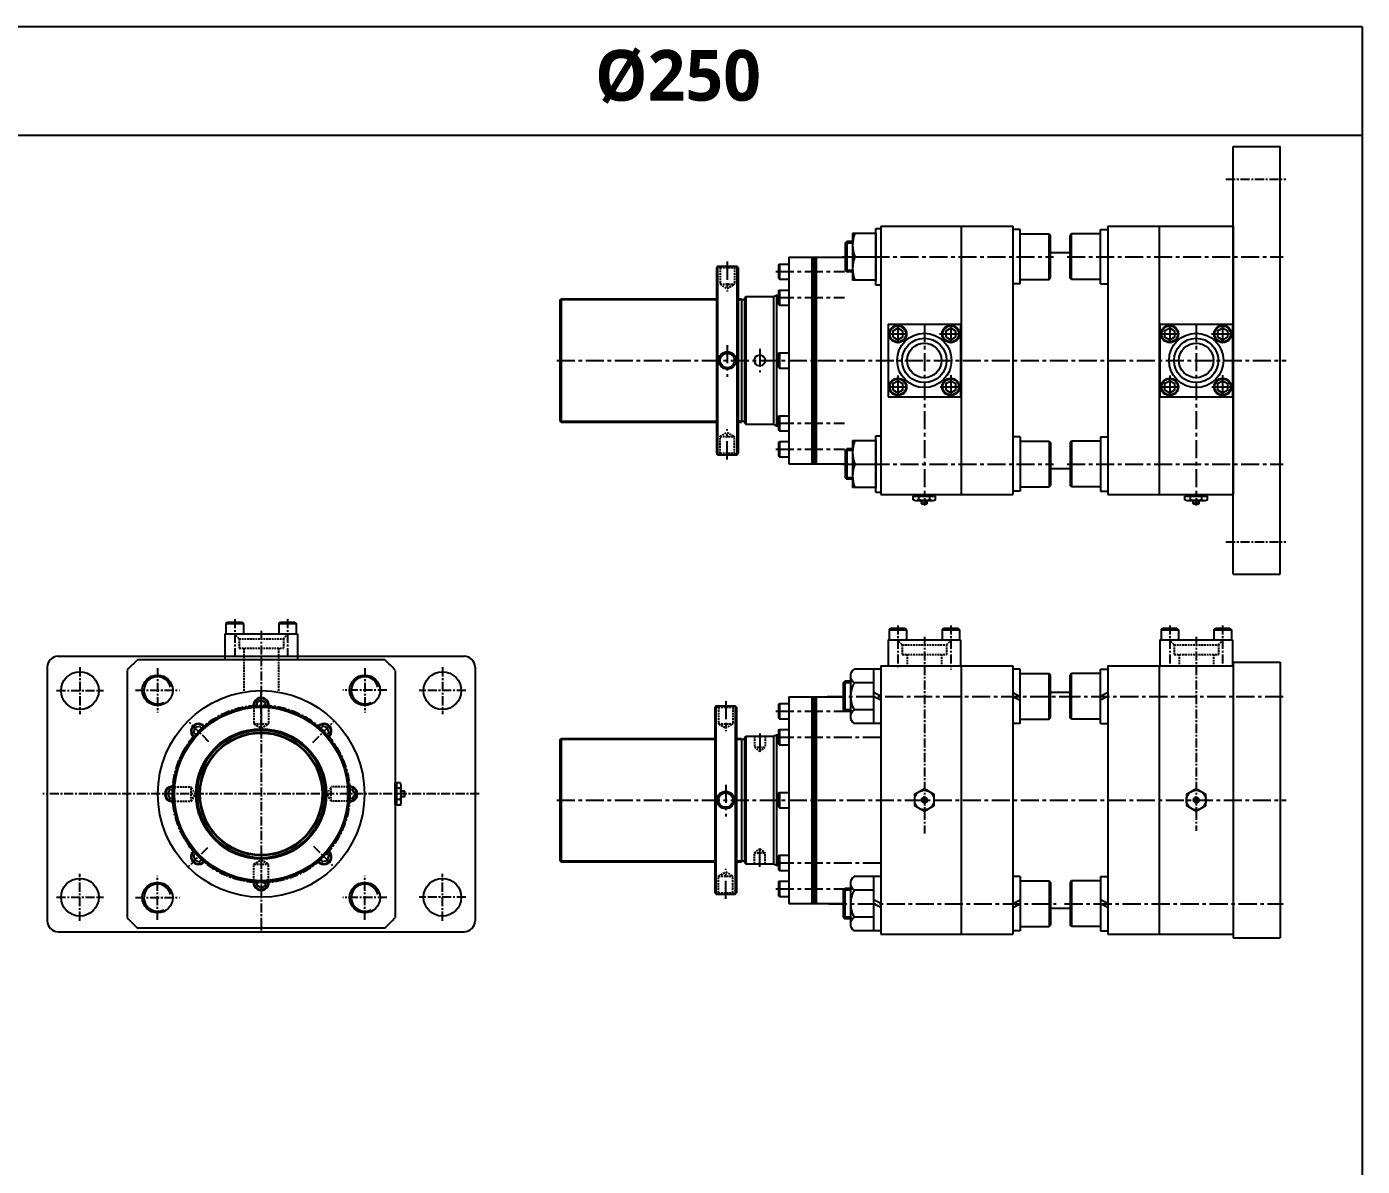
# Model space of a CAD drawing. Extents: x -819 to 9283, y 0 to 5329.
# Drawn here: x 7441 to 9283, y 1592 to 3164 of the extents above; entities that cross this region are included whole.
import ezdxf

# ---------------------------------------------------------------- set-up
doc = ezdxf.new("R2010")
doc.units = 0
doc.header["$LTSCALE"] = 10
doc.header["$MEASUREMENT"] = 0
for name, pattern in [('CENTER', [2, 1.25, -0.25, 0.25, -0.25]), ('CENTERX2', [4, 2.5, -0.5, 0.5, -0.5]), ('HIDDEN', [0.375, 0.25, -0.125])]:
    doc.linetypes.add(name, pattern=pattern)
doc.layers.get('0').update_dxf_attribs({"linetype": 'CONTINUOUS'})
for name, color, linetype in [('CEN', 1, 'CENTERX2'), ('DIM', 2, 'CONTINUOUS'), ('ML', 7, 'CONTINUOUS')]:
    doc.layers.add(name, color=color, linetype=linetype)
doc.styles.add('문자', font='romans.shx')

msp = doc.modelspace()

# ---------------------------------------------------------------- linework, layer by layer
for p, q in [((9283.2, 3163.8), (0, 3163.8)), ((9283.2, 3163.8), (9283.2, 0)), ((9283.2, 3013.8), (0, 3013.8)), ((8580.1, 2879), (8580.1, 2814)), ((8580.1, 2879), (8612.1, 2879)), ((8612.1, 2807.5), (8612.1, 2885.5)), ((8612.1, 2885.5), (8619.1, 2885.5)), ((8612.1, 2879), (8612.1, 2814)), ((8619.1, 2885.5), (8619.1, 2807.5)), ((8583, 2846.5), (8612.1, 2846.5)), ((8612.1, 2814), (8580.1, 2814)), ((8619.1, 2807.5), (8612.1, 2807.5)), ((8612.1, 2521.5), (8612.1, 2599.5)), ((8612.1, 2599.5), (8619.1, 2599.5)), ((8619.1, 2599.5), (8619.1, 2521.5)), ((8580.1, 2593), (8580.1, 2528)), ((8580.1, 2593), (8612.1, 2593)), ((8612.1, 2593), (8612.1, 2528)), ((8583, 2560.5), (8612.1, 2560.5)), ((8612.1, 2528), (8580.1, 2528)), ((8619.1, 2521.5), (8612.1, 2521.5))]:
    msp.add_line(p, q)
at = {"color": 7, "linetype": 'Continuous'}
for p, q in [((8663.6, 2511.4), (8663.6, 2516.5)), ((8663.6, 2516.5), (8669.9, 2516.5)), ((8664.6, 2516.5), (8664.6, 2518.5)), ((8664.6, 2518.5), (8693.7, 2518.5)), ((8666.7, 2510.5), (8691.6, 2510.5)), ((8669.9, 2516.5), (8694.7, 2516.5)), ((8671.3, 2511.4), (8671.3, 2516.5)), ((8675.1, 2510.7), (8675.1, 2510.7)), ((8675.1, 2506), (8675.1, 2510.5)), ((8675.1, 2506), (8675.6, 2505.5)), ((8683.1, 2506), (8675.1, 2506)), ((8683.1, 2506), (8682.6, 2505.5)), ((8683.1, 2506), (8683.1, 2510.5)), ((8686.9, 2511.4), (8686.9, 2516.5)), ((8693.7, 2516.5), (8693.7, 2518.5)), ((8694.7, 2511.4), (8694.7, 2516.5)), ((9038.6, 2511.4), (9038.6, 2516.5)), ((9038.6, 2516.5), (9044.9, 2516.5)), ((9039.6, 2516.5), (9039.6, 2518.5)), ((9039.6, 2518.5), (9068.7, 2518.5)), ((9041.7, 2510.5), (9066.6, 2510.5)), ((9044.9, 2516.5), (9069.7, 2516.5)), ((9046.3, 2511.4), (9046.3, 2516.5)), ((9050.1, 2510.7), (9050.1, 2510.7)), ((9050.1, 2506), (9050.1, 2510.5)), ((9050.1, 2506), (9050.6, 2505.5)), ((9058.1, 2506), (9050.1, 2506)), ((9058.1, 2506), (9057.6, 2505.5)), ((9058.1, 2506), (9058.1, 2510.5)), ((9061.9, 2511.4), (9061.9, 2516.5)), ((9068.7, 2516.5), (9068.7, 2518.5)), ((9069.7, 2511.4), (9069.7, 2516.5)), ((8675.6, 2505.5), (8682.6, 2505.5)), ((9050.6, 2505.5), (9057.6, 2505.5)), ((7949.3, 2090.9), (7949.3, 2120)), ((7951.3, 2120), (7949.3, 2120)), ((7956.4, 2121), (7951.3, 2121)), ((7951.3, 2096.2), (7951.3, 2121)), ((7956.4, 2113.3), (7951.3, 2113.3)), ((7957.1, 2101.5), (7957.1, 2101.5)), ((7957.3, 2093), (7957.3, 2117.9)), ((7961.8, 2109.5), (7957.3, 2109.5)), ((7961.8, 2101.5), (7957.3, 2101.5)), ((7961.8, 2109.5), (7962.3, 2109)), ((7961.8, 2109.5), (7961.8, 2101.5)), ((7961.8, 2101.5), (7962.3, 2102)), ((7962.3, 2102), (7962.3, 2109)), ((7951.3, 2090.9), (7949.3, 2090.9)), ((7956.4, 2097.7), (7951.3, 2097.7)), ((7951.3, 2089.9), (7951.3, 2096.2)), ((7956.4, 2089.9), (7951.3, 2089.9))]:
    msp.add_line(p, q, dxfattribs=at)
for points in [[(8665.6, 2089.4), (8679.1, 2081.6), (8692.6, 2089.4), (8692.6, 2104.9), (8679.1, 2112.7), (8665.6, 2104.9)], [(9040.6, 2089.4), (9054.1, 2081.6), (9067.6, 2089.4), (9067.6, 2104.9), (9054.1, 2112.7), (9040.6, 2104.9)], [(8677.7, 2099.6), (8676.3, 2097.1), (8677.7, 2094.6), (8680.6, 2094.6), (8682, 2097.1), (8680.6, 2099.6)], [(9052.7, 2099.6), (9051.3, 2097.1), (9052.7, 2094.6), (9055.6, 2094.6), (9057, 2097.1), (9055.6, 2099.6)]]:
    msp.add_lwpolyline(points, close=True, dxfattribs=at)
for centre, radius in [((8679.1, 2097.1), 13.5), ((8679.1, 2097.1), 3.5), ((9054.1, 2097.1), 13.5), ((9054.1, 2097.1), 3.5)]:
    msp.add_circle(centre, radius, dxfattribs=at)
for centre in [(8627, 2862.7), (8627, 2830.2), (8627, 2576.7), (8627, 2544.2)]:
    msp.add_arc(centre, 46.9, 159.7297, 200.2703)
for centre, radius, start, end in [((8666.7, 2516.1), 5.62, 235.6158, 270), ((8667.5, 2518.7), 8.22, 241.7006, 298.2994), ((8679.1, 2541.8), 31.3, 255.6172, 270.0141), ((8679.1, 2541.8), 31.3, 269.9859, 284.3828), ((8690.8, 2518.7), 8.22, 241.7006, 298.2994), ((9041.7, 2516.1), 5.62, 235.6158, 270), ((9042.5, 2518.7), 8.22, 241.7006, 298.2994), ((9054.1, 2541.8), 31.3, 255.6172, 270.0141), ((9054.1, 2541.8), 31.3, 269.9859, 284.3828), ((9065.8, 2518.7), 8.22, 241.7006, 298.2994), ((7949.1, 2117.1), 8.22, 331.7006, 28.2994), ((7926, 2105.5), 31.3, 359.9859, 14.3828), ((7926, 2105.4), 31.3, 345.6172, 0.0141), ((7949.1, 2093.8), 8.22, 331.7006, 28.2994), ((7951.7, 2093), 5.62, 325.6158, 0)]:
    msp.add_arc(centre, radius, start, end, dxfattribs=at)
at = {"layer": 'CEN'}
for p, q in [((8407.3, 2839.9), (8407.3, 2798.4)), ((8566.1, 2846.5), (8857.1, 2846.5)), ((8876.1, 2846.5), (9174.1, 2846.5)), ((8474.1, 2826), (8568.9, 2826)), ((8474.1, 2790.1), (8568.9, 2790.1)), ((8642.6, 2753.5), (8642.6, 2724.7)), ((8679.1, 2753.5), (8679.1, 2503.5)), ((8715.6, 2753.5), (8715.6, 2724.3)), ((9017.6, 2753.5), (9017.6, 2724.7)), ((9054.1, 2753.5), (9054.1, 2503.5)), ((9090.6, 2753.5), (9090.6, 2724.3)), ((8629.1, 2740), (8657.8, 2740)), ((8700.1, 2740), (8729.1, 2740)), ((9004.1, 2740), (9032.8, 2740)), ((9075.1, 2740), (9104.1, 2740)), ((8407.3, 2724.6), (8407.3, 2680.7)), ((8452.1, 2719.5), (8452.1, 2687.4)), ((8172.1, 2703.5), (9178.1, 2703.5)), ((8642.6, 2682.5), (8642.6, 2653.5)), ((8715.6, 2683.2), (8715.6, 2653.5)), ((9017.6, 2682.5), (9017.6, 2653.5)), ((9090.6, 2683.2), (9090.6, 2653.5)), ((8629.1, 2667), (8657.8, 2667)), ((8700.8, 2667), (8729.1, 2667)), ((9004.1, 2667), (9032.8, 2667)), ((9075.8, 2667), (9104.1, 2667)), ((8474.1, 2616.8), (8568.9, 2616.8)), ((8407.3, 2567), (8407.3, 2608.6)), ((8474.1, 2581), (8568.9, 2581)), ((8566.1, 2560.5), (8857.1, 2560.5)), ((8876.1, 2560.5), (9174.1, 2560.5)), ((7764.3, 2233.6), (7764.3, 2192)), ((8405.1, 2233.6), (8405.1, 2192)), ((8544.9, 2240.1), (8873.2, 2240.1)), ((8869.4, 2240.1), (9174.1, 2240.1)), ((8474.1, 2219.6), (8568.9, 2219.6)), ((8452.1, 2189.1), (8452.1, 2161.5)), ((8474.1, 2183.8), (8619.1, 2183.8)), ((8405.1, 2118.3), (8405.1, 2074.4)), ((8172.1, 2097.1), (9178.1, 2097.1)), ((8452.1, 2005.1), (8452.1, 2032.8)), ((8474.1, 2010.5), (8619.1, 2010.5)), ((8405.1, 1960.7), (8405.1, 2002.2)), ((8474.1, 1974.6), (8568.9, 1974.6)), ((8547.4, 1954.1), (8861, 1954.1)), ((8872.6, 1954.1), (9174.1, 1954.1))]:
    msp.add_line(p, q, dxfattribs=at)
at = {"layer": 'DIM'}
for p, q in [((8580.1, 2865.2), (8570.1, 2865.2)), ((8580.1, 2827.7), (8570.1, 2827.7)), ((8177.1, 2787.5), (8392.3, 2787.5)), ((8422.3, 2787.5), (8427.1, 2787.5)), ((8177.1, 2619.5), (8392.3, 2619.5)), ((8422.3, 2619.5), (8427.1, 2619.5)), ((8580.1, 2579.2), (8570.1, 2579.2)), ((8580.1, 2541.7), (8570.1, 2541.7)), ((8577.1, 2258.9), (8567.1, 2258.9)), ((8577.1, 2221.4), (8567.1, 2221.4)), ((8178.1, 2181.1), (8390.1, 2181.1)), ((8420.1, 2181.1), (8427.1, 2181.1)), ((8178.1, 2013.1), (8390.1, 2013.1)), ((8420.1, 2013.1), (8427.1, 2013.1)), ((8577.1, 1972.9), (8567.1, 1972.9)), ((8577.1, 1935.4), (8567.1, 1935.4))]:
    msp.add_line(p, q, dxfattribs=at)
msp.add_circle((7764.3, 2105.5), 85, dxfattribs=at)
for centre in [(7621.3, 2248.5), (7907.3, 2248.5), (7621.3, 1962.5), (7907.3, 1962.5)]:
    msp.add_arc(centre, 18.7, 14.0716, 297.3751, dxfattribs=at)
at = {"layer": 'ML'}
for p, q in [((9105.1, 2408.5), (9105.1, 2998.5)), ((9105.1, 2998.5), (9170.1, 2998.5)), ((9170.1, 2408.5), (9170.1, 2998.5)), ((8619.1, 2888.5), (8801.1, 2888.5)), ((8619.1, 2888.5), (8619.1, 2518.5)), ((8730.1, 2888.5), (8730.1, 2518.5)), ((8801.1, 2888.5), (8801.1, 2518.5)), ((8801.1, 2888.5), (8801.1, 2518.5)), ((8811.1, 2884), (8801.1, 2884)), ((8811.1, 2809), (8811.1, 2884)), ((8811.1, 2878), (8851.1, 2878)), ((8811.1, 2815), (8811.1, 2878)), ((8851.1, 2815), (8851.1, 2878)), ((8851.1, 2878), (8853.1, 2876)), ((8853.1, 2817), (8853.1, 2876)), ((8882.1, 2878), (8880.1, 2876)), ((8880.1, 2817), (8880.1, 2876)), ((8882.1, 2815), (8882.1, 2878)), ((8922.1, 2878), (8882.1, 2878)), ((8922.1, 2809), (8922.1, 2884)), ((8922.1, 2884), (8932.1, 2884)), ((8922.1, 2815), (8922.1, 2878)), ((8932.1, 2888.5), (9105.1, 2888.5)), ((8932.1, 2888.5), (8932.1, 2518.5)), ((9003.1, 2888.5), (9003.1, 2518.5)), ((9105.1, 2888.5), (9105.1, 2518.5)), ((8570.1, 2865.2), (8572.4, 2867.5)), ((8570.1, 2865.2), (8570.1, 2827.7)), ((8580.1, 2867.5), (8572.4, 2867.5)), ((8572.4, 2867.5), (8572.4, 2825.5)), ((8492.1, 2846), (8570.1, 2846)), ((8492.1, 2846), (8492.1, 2561)), ((8524.1, 2846), (8524.1, 2561)), ((8526.1, 2846), (8526.1, 2561)), ((8528.1, 2846), (8528.1, 2561)), ((8530.1, 2846), (8530.1, 2561)), ((8853.1, 2852.5), (8880.1, 2852.5)), ((8394.3, 2833.5), (8392.3, 2831.5)), ((8392.3, 2831.5), (8392.3, 2575.5)), ((8394.3, 2833.5), (8420.3, 2833.5)), ((8394.3, 2573.5), (8394.3, 2833.5)), ((8422.3, 2831.5), (8420.3, 2833.5)), ((8420.3, 2833.5), (8420.3, 2573.5)), ((8422.3, 2831.5), (8422.3, 2575.5)), ((8478.1, 2835.5), (8479.1, 2836.5)), ((8478.1, 2835.5), (8478.1, 2816.5)), ((8479.1, 2836.5), (8492.1, 2836.5)), ((8479.1, 2836.5), (8479.1, 2815.5)), ((8570.1, 2827.7), (8572.4, 2825.5)), ((8580.1, 2825.5), (8572.4, 2825.5)), ((8478.1, 2816.5), (8479.1, 2815.5)), ((8478.1, 2799.6), (8479.1, 2800.6)), ((8479.1, 2815.5), (8492.1, 2815.5)), ((8479.1, 2800.6), (8492.1, 2800.6)), ((8479.1, 2800.6), (8479.1, 2779.6)), ((8811.1, 2809), (8801.1, 2809)), ((8811.1, 2815), (8851.1, 2815)), ((8811.1, 2815), (8851.1, 2815)), ((8851.1, 2815), (8853.1, 2817)), ((8882.1, 2815), (8880.1, 2817)), ((8922.1, 2815), (8882.1, 2815)), ((8922.1, 2815), (8882.1, 2815)), ((8922.1, 2809), (8932.1, 2809)), ((8176.1, 2786.5), (8178.1, 2788.5)), ((8176.1, 2786.5), (8176.1, 2620.5)), ((8178.1, 2788.5), (8392.3, 2788.5)), ((8178.1, 2788.5), (8178.1, 2618.5)), ((8422.3, 2788.5), (8427.1, 2788.5)), ((8427.1, 2788.5), (8427.1, 2618.5)), ((8427.1, 2787.5), (8431.1, 2787.5)), ((8431.1, 2789.5), (8433.1, 2791.5)), ((8431.1, 2789.5), (8431.1, 2617.5)), ((8433.1, 2791.5), (8433.1, 2615.5)), ((8433.1, 2791.5), (8471.1, 2791.5)), ((8471.1, 2791.5), (8475.1, 2793.5)), ((8471.1, 2791.5), (8471.1, 2615.5)), ((8475.1, 2793.5), (8475.1, 2613.5)), ((8475.1, 2793.5), (8478.1, 2793.5)), ((8478.1, 2799.6), (8478.1, 2780.6)), ((8478.1, 2780.6), (8479.1, 2779.6)), ((8479.1, 2779.6), (8492.1, 2779.6)), ((8629.1, 2753.5), (8629.1, 2653.5)), ((8629.1, 2753.5), (8729.1, 2753.5)), ((8729.1, 2753.5), (8729.1, 2653.5)), ((9004.1, 2753.5), (9004.1, 2653.5)), ((9004.1, 2753.5), (9104.1, 2753.5)), ((9104.1, 2753.5), (9104.1, 2653.5)), ((8478.1, 2713), (8479.1, 2714)), ((8478.1, 2713), (8478.1, 2694)), ((8479.1, 2714), (8479.1, 2693)), ((8479.1, 2714), (8492.1, 2714)), ((8478.1, 2694), (8479.1, 2693)), ((8479.1, 2693), (8492.1, 2693)), ((8629.1, 2653.5), (8729.1, 2653.5)), ((9004.1, 2653.5), (9104.1, 2653.5)), ((8176.1, 2620.5), (8178.1, 2618.5)), ((8178.1, 2618.5), (8392.3, 2618.5)), ((8422.3, 2618.5), (8427.1, 2618.5)), ((8427.1, 2619.5), (8431.1, 2619.5)), ((8431.1, 2617.5), (8433.1, 2615.5)), ((8478.1, 2626.3), (8479.1, 2627.3)), ((8478.1, 2626.3), (8478.1, 2607.3)), ((8479.1, 2627.3), (8492.1, 2627.3)), ((8479.1, 2627.3), (8479.1, 2606.3)), ((8433.1, 2615.5), (8471.1, 2615.5)), ((8471.1, 2615.5), (8475.1, 2613.5)), ((8475.1, 2613.5), (8478.1, 2613.5)), ((8478.1, 2607.3), (8479.1, 2606.3)), ((8479.1, 2606.3), (8492.1, 2606.3)), ((8811.1, 2598), (8801.1, 2598)), ((8811.1, 2598), (8811.1, 2523)), ((8922.1, 2598), (8922.1, 2523)), ((8922.1, 2598), (8932.1, 2598)), ((8478.1, 2590.5), (8479.1, 2591.5)), ((8478.1, 2590.5), (8478.1, 2571.5)), ((8479.1, 2591.5), (8492.1, 2591.5)), ((8479.1, 2591.5), (8479.1, 2570.5)), ((8570.1, 2579.2), (8572.4, 2581.5)), ((8580.1, 2581.5), (8572.4, 2581.5)), ((8572.4, 2581.5), (8572.4, 2539.5)), ((8811.1, 2592), (8851.1, 2592)), ((8811.1, 2592), (8851.1, 2592)), ((8811.1, 2592), (8811.1, 2529)), ((8851.1, 2592), (8851.1, 2529)), ((8851.1, 2592), (8853.1, 2590)), ((8853.1, 2590), (8853.1, 2531)), ((8882.1, 2592), (8880.1, 2590)), ((8880.1, 2590), (8880.1, 2531)), ((8882.1, 2592), (8882.1, 2529)), ((8922.1, 2592), (8882.1, 2592)), ((8922.1, 2592), (8882.1, 2592)), ((8922.1, 2592), (8922.1, 2529)), ((8392.3, 2575.5), (8394.3, 2573.5)), ((8394.3, 2573.5), (8420.3, 2573.5)), ((8420.3, 2573.5), (8422.3, 2575.5)), ((8478.1, 2571.5), (8479.1, 2570.5)), ((8479.1, 2570.5), (8492.1, 2570.5)), ((8492.1, 2561), (8570.1, 2561)), ((8570.1, 2579.2), (8570.1, 2541.7)), ((8853.1, 2554.5), (8880.1, 2554.5)), ((8570.1, 2541.7), (8572.4, 2539.5)), ((8580.1, 2539.5), (8572.4, 2539.5)), ((8811.1, 2529), (8851.1, 2529)), ((8851.1, 2529), (8853.1, 2531)), ((8882.1, 2529), (8880.1, 2531)), ((8922.1, 2529), (8882.1, 2529)), ((8619.1, 2518.5), (8801.1, 2518.5)), ((8811.1, 2523), (8801.1, 2523)), ((8922.1, 2523), (8932.1, 2523)), ((8932.1, 2518.5), (9105.1, 2518.5)), ((9105.1, 2408.5), (9170.1, 2408.5)), ((7715.8, 2340.5), (7717.8, 2342.5)), ((7715.8, 2340.5), (7739.8, 2340.5)), ((7715.8, 2340.5), (7715.8, 2326.5)), ((7717.8, 2342.5), (7737.8, 2342.5)), ((7737.8, 2342.5), (7739.8, 2340.5)), ((7739.8, 2340.5), (7739.8, 2326.5)), ((7788.8, 2340.5), (7790.8, 2342.5)), ((7788.8, 2340.5), (7812.8, 2340.5)), ((7788.8, 2340.5), (7788.8, 2326.5)), ((7790.8, 2342.5), (7810.8, 2342.5)), ((7810.8, 2342.5), (7812.8, 2340.5)), ((7812.8, 2340.5), (7812.8, 2326.5)), ((7714.3, 2326.5), (7814.3, 2326.5)), ((7714.3, 2326.5), (7714.3, 2295.5)), ((7814.3, 2326.5), (7814.3, 2295.5)), ((8630.6, 2332.1), (8632.6, 2334.1)), ((8630.6, 2332.1), (8630.6, 2318.1)), ((8630.6, 2332.1), (8654.6, 2332.1)), ((8632.6, 2334.1), (8652.6, 2334.1)), ((8652.6, 2334.1), (8654.6, 2332.1)), ((8654.6, 2332.1), (8654.6, 2318.1)), ((8703.6, 2332.1), (8705.6, 2334.1)), ((8703.6, 2332.1), (8703.6, 2318.1)), ((8703.6, 2332.1), (8727.6, 2332.1)), ((8705.6, 2334.1), (8725.6, 2334.1)), ((8725.6, 2334.1), (8727.6, 2332.1)), ((8727.6, 2332.1), (8727.6, 2318.1)), ((9005.6, 2332.1), (9007.6, 2334.1)), ((9005.6, 2332.1), (9029.6, 2332.1)), ((9005.6, 2332.1), (9005.6, 2318.1)), ((9007.6, 2334.1), (9027.6, 2334.1)), ((9027.6, 2334.1), (9029.6, 2332.1)), ((9029.6, 2332.1), (9029.6, 2318.1)), ((9078.6, 2332.1), (9080.6, 2334.1)), ((9078.6, 2332.1), (9102.6, 2332.1)), ((9078.6, 2332.1), (9078.6, 2318.1)), ((9080.6, 2334.1), (9100.6, 2334.1)), ((9100.6, 2334.1), (9102.6, 2332.1)), ((9102.6, 2332.1), (9102.6, 2318.1)), ((8629.1, 2318.1), (8729.1, 2318.1)), ((8629.1, 2318.1), (8629.1, 2282.1)), ((8729.1, 2318.1), (8729.1, 2282.1)), ((9004.1, 2318.1), (9104.1, 2318.1)), ((9004.1, 2318.1), (9004.1, 2282.1)), ((9104.1, 2318.1), (9104.1, 2282.1)), ((7484.3, 2295.5), (8044.3, 2295.5)), ((7934.9, 2290.5), (7593.8, 2290.5)), ((7714.3, 2295.5), (7714.3, 2290.5)), ((7814.3, 2295.5), (7814.3, 2290.5)), ((9105.1, 2287.1), (9105.1, 1907.1)), ((9105.1, 2287.1), (9170.1, 2287.1)), ((9170.1, 2287.1), (9170.1, 1907.1)), ((7469.3, 2280.5), (7469.3, 1930.5)), ((7579.3, 2276), (7579.3, 1934.9)), ((7949.3, 2276), (7949.3, 1934.9)), ((8059.3, 2280.5), (8059.3, 1930.5)), ((8577.1, 2268.9), (8577.1, 2211.6)), ((8619.1, 2277.6), (8582.1, 2277.6)), ((8609.1, 2277.6), (8609.1, 2202.6)), ((8619.1, 2282.1), (8801.1, 2282.1)), ((8619.1, 2282.1), (8619.1, 1912.1)), ((8619.1, 2282.1), (8801.1, 2282.1)), ((8730.1, 2282.1), (8730.1, 1912.1)), ((8801.1, 2282.1), (8801.1, 1912.1)), ((8811.1, 2277.6), (8801.1, 2277.6)), ((8811.1, 2202.6), (8811.1, 2277.6)), ((8811.1, 2271.6), (8851.1, 2271.6)), ((8811.1, 2208.6), (8811.1, 2271.6)), ((8851.1, 2208.6), (8851.1, 2271.6)), ((8851.1, 2271.6), (8853.1, 2269.6)), ((8853.1, 2210.6), (8853.1, 2269.6)), ((8882.1, 2271.6), (8880.1, 2269.6)), ((8880.1, 2210.6), (8880.1, 2269.6)), ((8882.1, 2208.6), (8882.1, 2271.6)), ((8922.1, 2271.6), (8882.1, 2271.6)), ((8922.1, 2202.6), (8922.1, 2277.6)), ((8922.1, 2277.6), (8932.1, 2277.6)), ((8922.1, 2208.6), (8922.1, 2271.6)), ((8932.1, 2282.1), (8932.1, 1912.1)), ((8932.1, 2282.1), (9105.1, 2282.1)), ((8932.1, 2282.1), (9105.1, 2282.1)), ((9003.1, 2282.1), (9003.1, 1912.1)), ((9105.1, 2282.1), (9105.1, 1912.1)), ((8567.1, 2258.9), (8569.4, 2261.1)), ((8567.1, 2258.9), (8567.1, 2221.4)), ((8577.1, 2261.1), (8569.4, 2261.1)), ((8569.4, 2261.1), (8569.4, 2219.1)), ((8609.1, 2258.9), (8582.1, 2258.9)), ((8478.1, 2229.1), (8479.1, 2230.1)), ((8479.1, 2230.1), (8492.1, 2230.1)), ((8479.1, 2230.1), (8479.1, 2209.1)), ((8492.1, 2239.6), (8492.1, 1954.6)), ((8492.1, 2239.6), (8567.1, 2239.6)), ((8524.1, 2239.6), (8524.1, 1954.6)), ((8526.1, 2239.6), (8526.1, 1954.6)), ((8528.1, 2239.6), (8528.1, 1954.6)), ((8530.1, 2239.6), (8530.1, 1954.6)), ((8801.1, 2245.4), (8811.1, 2240.1)), ((8801.1, 2240), (8811.1, 2234.7)), ((8853.1, 2246.1), (8880.1, 2246.1)), ((8932.1, 2245.4), (8922.1, 2240.1)), ((8932.1, 2240), (8922.1, 2234.7)), ((8392.1, 2227.1), (8390.1, 2225.1)), ((8390.1, 2225.1), (8390.1, 1969.1)), ((8392.1, 2227.1), (8418.1, 2227.1)), ((8392.1, 1967.1), (8392.1, 2227.1)), ((8420.1, 2225.1), (8418.1, 2227.1)), ((8418.1, 2227.1), (8418.1, 1967.1)), ((8420.1, 2225.1), (8420.1, 1969.1)), ((8478.1, 2229.1), (8478.1, 2210.1)), ((8567.1, 2221.4), (8569.4, 2219.1)), ((8577.1, 2219.1), (8569.4, 2219.1)), ((8609.1, 2221.4), (8582.1, 2221.4)), ((8478.1, 2210.1), (8479.1, 2209.1)), ((8478.1, 2193.3), (8479.1, 2194.3)), ((8478.1, 2193.3), (8478.1, 2174.3)), ((8479.1, 2209.1), (8492.1, 2209.1)), ((8479.1, 2194.3), (8492.1, 2194.3)), ((8479.1, 2194.3), (8479.1, 2173.3)), ((8619.1, 2202.6), (8582.1, 2202.6)), ((8811.1, 2202.6), (8801.1, 2202.6)), ((8811.1, 2208.6), (8851.1, 2208.6)), ((8811.1, 2208.6), (8851.1, 2208.6)), ((8851.1, 2208.6), (8853.1, 2210.6)), ((8882.1, 2208.6), (8880.1, 2210.6)), ((8922.1, 2208.6), (8882.1, 2208.6)), ((8922.1, 2208.6), (8882.1, 2208.6)), ((8922.1, 2202.6), (8932.1, 2202.6)), ((8176.1, 2180.1), (8178.1, 2182.1)), ((8176.1, 2180.1), (8176.1, 2014.1)), ((8177.1, 2181.1), (8356.4, 2181.1)), ((8178.1, 2182.1), (8390.1, 2182.1)), ((8178.1, 2182.1), (8178.1, 2012.1)), ((8420.1, 2182.1), (8427.1, 2182.1)), ((8427.1, 2182.1), (8427.1, 2012.1)), ((8427.1, 2181.1), (8431.1, 2181.1)), ((8431.1, 2183.1), (8433.1, 2185.1)), ((8431.1, 2183.1), (8431.1, 2011.1)), ((8433.1, 2185.1), (8471.1, 2185.1)), ((8433.1, 2185.1), (8433.1, 2009.1)), ((8471.1, 2185.1), (8475.1, 2187.1)), ((8471.1, 2185.1), (8471.1, 2009.1)), ((8475.1, 2187.1), (8478.1, 2187.1)), ((8475.1, 2187.1), (8475.1, 2007.1)), ((8478.1, 2174.3), (8479.1, 2173.3)), ((8479.1, 2173.3), (8492.1, 2173.3)), ((8478.1, 2106.6), (8479.1, 2107.6)), ((8478.1, 2106.6), (8478.1, 2087.6)), ((8479.1, 2107.6), (8479.1, 2086.6)), ((8479.1, 2107.6), (8492.1, 2107.6)), ((7949.3, 2093.3), (7949.3, 2077.6)), ((8478.1, 2087.6), (8479.1, 2086.6)), ((8479.1, 2086.6), (8492.1, 2086.6)), ((8176.1, 2014.1), (8178.1, 2012.1)), ((8177.1, 2013.1), (8356.4, 2013.1)), ((8178.1, 2012.1), (8356.4, 2012.1)), ((8178.1, 2012.1), (8390.1, 2012.1)), ((8420.1, 2012.1), (8427.1, 2012.1)), ((8427.1, 2013.1), (8431.1, 2013.1)), ((8431.1, 2011.1), (8433.1, 2009.1)), ((8433.1, 2009.1), (8471.1, 2009.1)), ((8471.1, 2009.1), (8475.1, 2007.1)), ((8478.1, 2020), (8479.1, 2021)), ((8478.1, 2020), (8478.1, 2001)), ((8479.1, 2021), (8492.1, 2021)), ((8479.1, 2021), (8479.1, 2000)), ((8475.1, 2007.1), (8478.1, 2007.1)), ((8478.1, 2001), (8479.1, 2000)), ((8479.1, 2000), (8492.1, 2000)), ((8619.1, 1991.6), (8582.1, 1991.6)), ((8609.1, 1991.6), (8609.1, 1916.6)), ((8811.1, 1991.6), (8801.1, 1991.6)), ((8811.1, 1991.6), (8811.1, 1916.6)), ((8922.1, 1991.6), (8922.1, 1916.6)), ((8922.1, 1991.6), (8932.1, 1991.6)), ((8478.1, 1984.1), (8479.1, 1985.1)), ((8478.1, 1984.1), (8478.1, 1965.1)), ((8479.1, 1985.1), (8492.1, 1985.1)), ((8479.1, 1985.1), (8479.1, 1964.1)), ((8567.1, 1972.9), (8569.4, 1975.1)), ((8567.1, 1972.9), (8567.1, 1935.4)), ((8569.4, 1975.1), (8569.4, 1933.1)), ((8577.1, 1975.1), (8569.4, 1975.1)), ((8577.1, 1982.9), (8577.1, 1925.6)), ((8609.1, 1972.9), (8582.1, 1972.9)), ((8811.1, 1985.6), (8851.1, 1985.6)), ((8811.1, 1985.6), (8851.1, 1985.6)), ((8811.1, 1985.6), (8811.1, 1922.6)), ((8851.1, 1985.6), (8851.1, 1922.6)), ((8851.1, 1985.6), (8853.1, 1983.6)), ((8853.1, 1983.6), (8853.1, 1924.6)), ((8882.1, 1985.6), (8880.1, 1983.6)), ((8880.1, 1983.6), (8880.1, 1924.6)), ((8882.1, 1985.6), (8882.1, 1922.6)), ((8922.1, 1985.6), (8882.1, 1985.6)), ((8922.1, 1985.6), (8882.1, 1985.6)), ((8922.1, 1985.6), (8922.1, 1922.6)), ((8390.1, 1969.1), (8392.1, 1967.1)), ((8392.1, 1967.1), (8418.1, 1967.1)), ((8418.1, 1967.1), (8420.1, 1969.1)), ((8478.1, 1965.1), (8479.1, 1964.1)), ((8479.1, 1964.1), (8492.1, 1964.1)), ((8492.1, 1954.6), (8567.1, 1954.6)), ((8801.1, 1954.3), (8811.1, 1959.6)), ((8801.1, 1948.9), (8811.1, 1954.1)), ((8932.1, 1954.3), (8922.1, 1959.6)), ((8932.1, 1948.9), (8922.1, 1954.1)), ((8567.1, 1935.4), (8569.4, 1933.1)), ((8609.1, 1935.4), (8582.1, 1935.4)), ((8853.1, 1948.1), (8880.1, 1948.1)), ((7934.9, 1920.5), (7593.8, 1920.5)), ((8577.1, 1933.1), (8569.4, 1933.1)), ((8619.1, 1916.6), (8582.1, 1916.6)), ((8811.1, 1916.6), (8801.1, 1916.6)), ((8811.1, 1922.6), (8851.1, 1922.6)), ((8851.1, 1922.6), (8853.1, 1924.6)), ((8882.1, 1922.6), (8880.1, 1924.6)), ((8922.1, 1922.6), (8882.1, 1922.6)), ((8922.1, 1916.6), (8932.1, 1916.6)), ((7484.3, 1915.5), (8044.3, 1915.5)), ((8619.1, 1912.1), (8801.1, 1912.1)), ((8619.1, 1912.1), (8801.1, 1912.1)), ((8932.1, 1912.1), (9105.1, 1912.1)), ((8932.1, 1912.1), (9105.1, 1912.1)), ((9105.1, 1907.1), (9170.1, 1907.1))]:
    msp.add_line(p, q, dxfattribs=at)
at = {"layer": 'ML', "color": 1, "linetype": 'CENTER'}
for p, q in [((9095.2, 2953.5), (9177.6, 2953.5)), ((9095.2, 2453.5), (9177.6, 2453.5)), ((7727.8, 2346.5), (7727.8, 2290.5)), ((7800.8, 2346.5), (7800.8, 2290.5)), ((7764.3, 2330.5), (7764.3, 2286.5)), ((8642.6, 2338.1), (8642.6, 2278.1)), ((8679.1, 2322.1), (8679.1, 2051.1)), ((8715.6, 2338.1), (8715.6, 2277.3)), ((9017.6, 2338.1), (9017.6, 2282.1)), ((9054.1, 2322.1), (9054.1, 2054.7)), ((9090.6, 2338.1), (9090.6, 2282.1)), ((7764.3, 2294.5), (7764.3, 1916.5)), ((7514.3, 2280.2), (7514.3, 2215.7)), ((7621.3, 2278.8), (7621.3, 2218.1)), ((7907.3, 2278.8), (7907.3, 2218.1)), ((8014.3, 2280.2), (8014.3, 2215.7)), ((7482.1, 2248), (7546.6, 2248)), ((7591, 2248.5), (7651.7, 2248.5)), ((7764.3, 2195.5), (7764.3, 2248)), ((7937.7, 2248.5), (7877, 2248.5)), ((8046.6, 2248), (7982.1, 2248)), ((7692.2, 2177.6), (7663.6, 2206.2)), ((7835.5, 2176.6), (7865.1, 2206.2)), ((8065.1, 2105.5), (7463, 2105.5)), ((7690.3, 2031.4), (7663.6, 2004.7)), ((7836.4, 2033.4), (7865.1, 2004.7)), ((7764.3, 2015.5), (7764.3, 1963)), ((7514.3, 1930.7), (7514.3, 1995.2)), ((7621.3, 1932.1), (7621.3, 1992.8)), ((7907.3, 1932.1), (7907.3, 1992.8)), ((8014.3, 1930.7), (8014.3, 1995.2)), ((7482.1, 1963), (7546.6, 1963)), ((7591, 1962.5), (7651.7, 1962.5)), ((7937.7, 1962.5), (7877, 1962.5)), ((8046.6, 1963), (7982.1, 1963))]:
    msp.add_line(p, q, dxfattribs=at)
at = {"layer": 'ML', "color": 2, "linetype": 'HIDDEN'}
for p, q in [((8395.3, 2833.5), (8397.3, 2831.5)), ((8397.3, 2831.5), (8417.3, 2831.5)), ((8397.3, 2831.5), (8397.3, 2808.5)), ((8417.3, 2831.5), (8419.3, 2833.5)), ((8417.3, 2831.5), (8417.3, 2808.5)), ((8397.3, 2808.5), (8417.3, 2808.5)), ((8397.3, 2808.5), (8417.3, 2808.5)), ((8397.3, 2808.5), (8407.3, 2802.6)), ((8407.3, 2802.6), (8417.3, 2808.5)), ((8397.3, 2598.5), (8407.3, 2604.3)), ((8397.3, 2598.5), (8417.3, 2598.5)), ((8397.3, 2598.5), (8417.3, 2598.5)), ((8397.3, 2575.5), (8397.3, 2598.5)), ((8407.3, 2604.3), (8417.3, 2598.5)), ((8417.3, 2575.5), (8417.3, 2598.5)), ((8395.3, 2573.5), (8397.3, 2575.5)), ((8397.3, 2575.5), (8417.3, 2575.5)), ((8417.3, 2575.5), (8419.3, 2573.5)), ((7733.8, 2319.5), (7726.8, 2326.5)), ((7794.9, 2319.5), (7801.8, 2326.5)), ((7733.8, 2319.5), (7794.9, 2319.5)), ((7733.8, 2319.5), (7733.8, 2306.5)), ((7733.8, 2306.5), (7794.9, 2306.5)), ((7740.6, 2306.5), (7740.6, 2246)), ((7788.1, 2306.5), (7788.1, 2246)), ((7794.9, 2319.5), (7794.9, 2306.5)), ((8648.6, 2311.2), (8641.6, 2318.1)), ((8648.6, 2311.2), (8648.6, 2298.1)), ((8648.6, 2311.2), (8709.7, 2311.2)), ((8709.7, 2311.2), (8716.6, 2318.1)), ((8709.7, 2311.2), (8709.7, 2298.1)), ((9023.6, 2311.2), (9016.6, 2318.1)), ((9023.6, 2311.2), (9084.7, 2311.2)), ((9023.6, 2311.2), (9023.6, 2298.1)), ((9084.7, 2311.2), (9091.6, 2318.1)), ((9084.7, 2311.2), (9084.7, 2298.1)), ((8648.6, 2298.1), (8709.7, 2298.1)), ((8655.4, 2298.1), (8655.4, 2282.1)), ((8702.9, 2298.1), (8702.9, 2282.1)), ((9023.6, 2298.1), (9084.7, 2298.1)), ((9030.4, 2298.1), (9030.4, 2282.1)), ((9077.9, 2298.1), (9077.9, 2282.1)), ((7752.3, 2227.1), (7754.3, 2225.1)), ((7754.3, 2225.1), (7774.3, 2225.1)), ((7754.3, 2225.1), (7754.3, 2202.1)), ((7774.3, 2225.1), (7776.3, 2227.1)), ((7774.3, 2225.1), (7774.3, 2202.1)), ((8393.1, 2227.1), (8395.1, 2225.1)), ((8395.1, 2225.1), (8415.1, 2225.1)), ((8395.1, 2225.1), (8395.1, 2202.1)), ((8415.1, 2225.1), (8417.1, 2227.1)), ((8415.1, 2225.1), (8415.1, 2202.1)), ((7754.3, 2202.1), (7774.3, 2202.1)), ((7754.3, 2202.1), (7774.3, 2202.1)), ((7754.3, 2202.1), (7764.3, 2196.3)), ((7764.3, 2196.3), (7774.3, 2202.1)), ((8395.1, 2202.1), (8415.1, 2202.1)), ((8395.1, 2202.1), (8415.1, 2202.1)), ((8395.1, 2202.1), (8405.1, 2196.3)), ((8405.1, 2196.3), (8415.1, 2202.1)), ((8444.6, 2185.1), (8444.6, 2170.1)), ((8459.6, 2185.1), (8459.6, 2170.1)), ((8444.6, 2170.1), (8459.6, 2170.1)), ((8444.6, 2170.1), (8452.1, 2164.3)), ((8452.1, 2164.3), (8459.6, 2170.1)), ((7644.7, 2115.5), (7642.7, 2117.5)), ((7644.7, 2095.5), (7644.7, 2115.5)), ((7644.7, 2115.5), (7667.7, 2115.5)), ((7667.7, 2095.5), (7667.7, 2115.5)), ((7667.7, 2095.5), (7667.7, 2115.5)), ((7673.5, 2105.5), (7667.7, 2115.5)), ((7667.7, 2095.5), (7673.5, 2105.5)), ((7855.2, 2105.5), (7861, 2115.5)), ((7861, 2095.5), (7855.2, 2105.5)), ((7861, 2095.5), (7861, 2115.5)), ((7861, 2095.5), (7861, 2115.5)), ((7884, 2115.5), (7861, 2115.5)), ((7884, 2115.5), (7886, 2117.5)), ((7884, 2095.5), (7884, 2115.5)), ((7642.7, 2093.5), (7644.7, 2095.5)), ((7644.7, 2095.5), (7667.7, 2095.5)), ((7884, 2095.5), (7861, 2095.5)), ((7886, 2093.5), (7884, 2095.5)), ((8444.6, 2024.1), (8452.1, 2030)), ((8452.1, 2030), (8459.6, 2024.1)), ((7754.3, 2008.8), (7764.3, 2014.6)), ((7754.3, 2008.8), (7774.3, 2008.8)), ((7754.3, 2008.8), (7774.3, 2008.8)), ((7754.3, 1985.8), (7754.3, 2008.8)), ((7764.3, 2014.6), (7774.3, 2008.8)), ((7774.3, 1985.8), (7774.3, 2008.8)), ((8444.6, 2024.1), (8459.6, 2024.1)), ((8444.6, 2009.1), (8444.6, 2024.1)), ((8459.6, 2009.1), (8459.6, 2024.1)), ((8395.1, 1992.1), (8405.1, 1998)), ((8395.1, 1992.1), (8415.1, 1992.1)), ((8395.1, 1992.1), (8415.1, 1992.1)), ((8395.1, 1969.1), (8395.1, 1992.1)), ((8405.1, 1998), (8415.1, 1992.1)), ((8415.1, 1969.1), (8415.1, 1992.1)), ((7752.3, 1983.8), (7754.3, 1985.8)), ((7754.3, 1985.8), (7774.3, 1985.8)), ((7774.3, 1985.8), (7776.3, 1983.8)), ((8393.1, 1967.1), (8395.1, 1969.1)), ((8395.1, 1969.1), (8415.1, 1969.1)), ((8415.1, 1969.1), (8417.1, 1967.1))]:
    msp.add_line(p, q, dxfattribs=at)
at = {"layer": 'ML', "color": 2}
for p, q in [((8675.6, 2510.7), (8675.6, 2510.7)), ((8675.6, 2505.5), (8675.6, 2510.5)), ((8682.6, 2505.5), (8682.6, 2510.5)), ((9050.6, 2510.7), (9050.6, 2510.7)), ((9050.6, 2505.5), (9050.6, 2510.5)), ((9057.6, 2505.5), (9057.6, 2510.5)), ((8619.1, 2240.3), (8609.1, 2245.6)), ((8619.1, 2234.9), (8609.1, 2240.1)), ((8178.1, 2182.1), (8356.4, 2182.1)), ((7957.1, 2102), (7957.1, 2102)), ((7962.3, 2109), (7957.3, 2109)), ((7962.3, 2102), (7957.3, 2102)), ((8619.1, 1954.3), (8609.1, 1959.6)), ((8619.1, 1948.9), (8609.1, 1954.1))]:
    msp.add_line(p, q, dxfattribs=at)
at = {"layer": 'ML'}
for points in [[(8635.6, 2735.9), (8642.6, 2731.9), (8649.6, 2735.9), (8649.6, 2744), (8642.6, 2748), (8635.6, 2744)], [(8708.6, 2735.9), (8715.6, 2731.9), (8722.6, 2735.9), (8722.6, 2744), (8715.6, 2748), (8708.6, 2744)], [(9010.6, 2735.9), (9017.6, 2731.9), (9024.6, 2735.9), (9024.6, 2744), (9017.6, 2748), (9010.6, 2744)], [(9083.6, 2735.9), (9090.6, 2731.9), (9097.6, 2735.9), (9097.6, 2744), (9090.6, 2748), (9083.6, 2744)], [(8635.6, 2662.9), (8642.6, 2658.9), (8649.6, 2662.9), (8649.6, 2671), (8642.6, 2675), (8635.6, 2671)], [(8708.6, 2662.9), (8715.6, 2658.9), (8722.6, 2662.9), (8722.6, 2671), (8715.6, 2675), (8708.6, 2671)], [(9010.6, 2662.9), (9017.6, 2658.9), (9024.6, 2662.9), (9024.6, 2671), (9017.6, 2675), (9010.6, 2671)], [(9083.6, 2662.9), (9090.6, 2658.9), (9097.6, 2662.9), (9097.6, 2671), (9090.6, 2675), (9083.6, 2671)]]:
    msp.add_lwpolyline(points, close=True, dxfattribs=at)
for points in [[(7770.3, 2227), (7770.4, 2231.3), (7764.5, 2234.9), (7758.4, 2231.6), (7758.3, 2227)], [(7682.6, 2195.6), (7679.7, 2198.7), (7672.9, 2197.1), (7671, 2190.4), (7674.1, 2187.1)], [(7854.5, 2187.2), (7857.6, 2190.1), (7856, 2196.9), (7849.3, 2198.8), (7846, 2195.7)], [(7642.8, 2111.4), (7638.5, 2111.5), (7634.9, 2105.6), (7638.2, 2099.5), (7642.8, 2099.4)], [(7885.9, 2099.5), (7890.2, 2099.4), (7893.8, 2105.3), (7890.5, 2111.4), (7885.9, 2111.5)], [(7674.2, 2023.7), (7671.1, 2020.8), (7672.7, 2014.1), (7679.4, 2012.1), (7682.7, 2015.3)], [(7846.1, 2015.3), (7849, 2012.2), (7855.7, 2013.8), (7857.7, 2020.5), (7854.5, 2023.8)], [(7758.4, 1983.9), (7758.3, 1979.6), (7764.2, 1976), (7770.3, 1979.3), (7770.4, 1983.9)]]:
    msp.add_lwpolyline(points, dxfattribs=at)
for centre, radius in [((8642.6, 2740), 12), ((8642.6, 2740), 11), ((8715.6, 2740), 12), ((8715.6, 2740), 11), ((9017.6, 2740), 12), ((9017.6, 2740), 11), ((9090.6, 2740), 12), ((9090.6, 2740), 11), ((8679.1, 2703.5), 37.5), ((8679.1, 2703.5), 30.6), ((8679.1, 2703.5), 23.8), ((9054.1, 2703.5), 37.5), ((9054.1, 2703.5), 30.6), ((9054.1, 2703.5), 23.8), ((8407.3, 2703.5), 12), ((8407.3, 2703.5), 10), ((8452.1, 2703.5), 7.5), ((8642.6, 2667), 12), ((8642.6, 2667), 11), ((8715.6, 2667), 12), ((8715.6, 2667), 11), ((9017.6, 2667), 12), ((9017.6, 2667), 11), ((9090.6, 2667), 12), ((9090.6, 2667), 11), ((7514.3, 2248), 26), ((7621.3, 2248.5), 21), ((7907.3, 2248.5), 21), ((8014.3, 2248), 26), ((7764.3, 2105.5), 142.5), ((7764.3, 2105.5), 121.7), ((7764.3, 2105.5), 119.7), ((7764.3, 2105.5), 90), ((7764.3, 2105.5), 88), ((7764.3, 2105.5), 84), ((8405.1, 2097.1), 12), ((8405.1, 2097.1), 10), ((7514.3, 1963), 26), ((7621.3, 1962.5), 21), ((7907.3, 1962.5), 21), ((8014.3, 1963), 26)]:
    msp.add_circle(centre, radius, dxfattribs=at)
at = {"layer": 'ML', "color": 1, "linetype": 'CENTER'}
msp.add_circle((7764.3, 2105.5), 122.5, dxfattribs=at)
at = {"layer": 'ML'}
for centre, radius, start, end in [((7484.3, 2280.5), 15, 90, 180), ((7764.3, 2105.5), 251.6, 132.6752, 137.3248), ((7764.3, 2105.5), 251.6, 42.6752, 47.3248), ((8044.3, 2280.5), 15, 0, 90), ((8588.4, 2268.3), 11.3, 123.7041, 236.2959), ((8614.8, 2240.1), 37.6, 150.1219, 209.8781), ((7764.3, 2228), 10.5, 353.1328, 186.8672), ((7764.3, 2228), 9.5, 352.9023, 187.0977), ((8588.4, 2212), 11.3, 123.81, 236.19), ((7677.7, 2192.1), 10.5, 38.1328, 231.8672), ((7677.7, 2192.1), 9.5, 37.9023, 232.0977), ((7851, 2192.1), 10.5, 308.1328, 141.8672), ((7851, 2192.1), 9.5, 307.9023, 142.0977), ((7641.8, 2105.5), 10.5, 83.1328, 276.8672), ((7641.8, 2105.5), 9.5, 82.9023, 277.0977), ((7886.8, 2105.5), 10.5, 263.1328, 96.8672), ((7886.8, 2105.5), 9.5, 262.9023, 97.0977), ((7677.7, 2018.8), 10.5, 128.1328, 321.8672), ((7851, 2018.8), 10.5, 218.1328, 51.8672), ((7677.7, 2018.8), 9.5, 127.9023, 322.0977), ((7851, 2018.8), 9.5, 217.9023, 52.0977), ((8588.4, 1982.3), 11.3, 123.7041, 236.2959), ((7764.3, 1983), 10.5, 173.1328, 6.8672), ((7764.3, 1983), 9.5, 172.9023, 7.0977), ((8614.8, 1954.1), 37.6, 150.1219, 209.8781), ((7764.3, 2105.5), 251.6, 222.6752, 227.3248), ((7764.3, 2105.5), 251.6, 312.6752, 317.3248), ((8588.4, 1926), 11.3, 123.81, 236.19), ((7484.3, 1930.5), 15, 180, 270), ((8044.3, 1930.5), 15, 270, 0)]:
    msp.add_arc(centre, radius, start, end, dxfattribs=at)
at = {"layer": 'ML', "color": 2}
for centre in [(8679.1, 2097.1), (9054.1, 2097.1)]:
    msp.add_arc(centre, 4, 270, 180, dxfattribs=at)

# ---------------------------------------------------------------- texts
at = {"insert": (8224.8, 3131.7), "char_height": 70, "attachment_point": 1, "style": '문자'}
msp.add_mtext_dynamic_manual_height_columns('{\\fMalgun Gothic|b1|i0|c129|p50;%%C250}', width=124.533, gutter_width=16, heights=[-75.6], dxfattribs=at)

doc.saveas('drawing.dxf')
